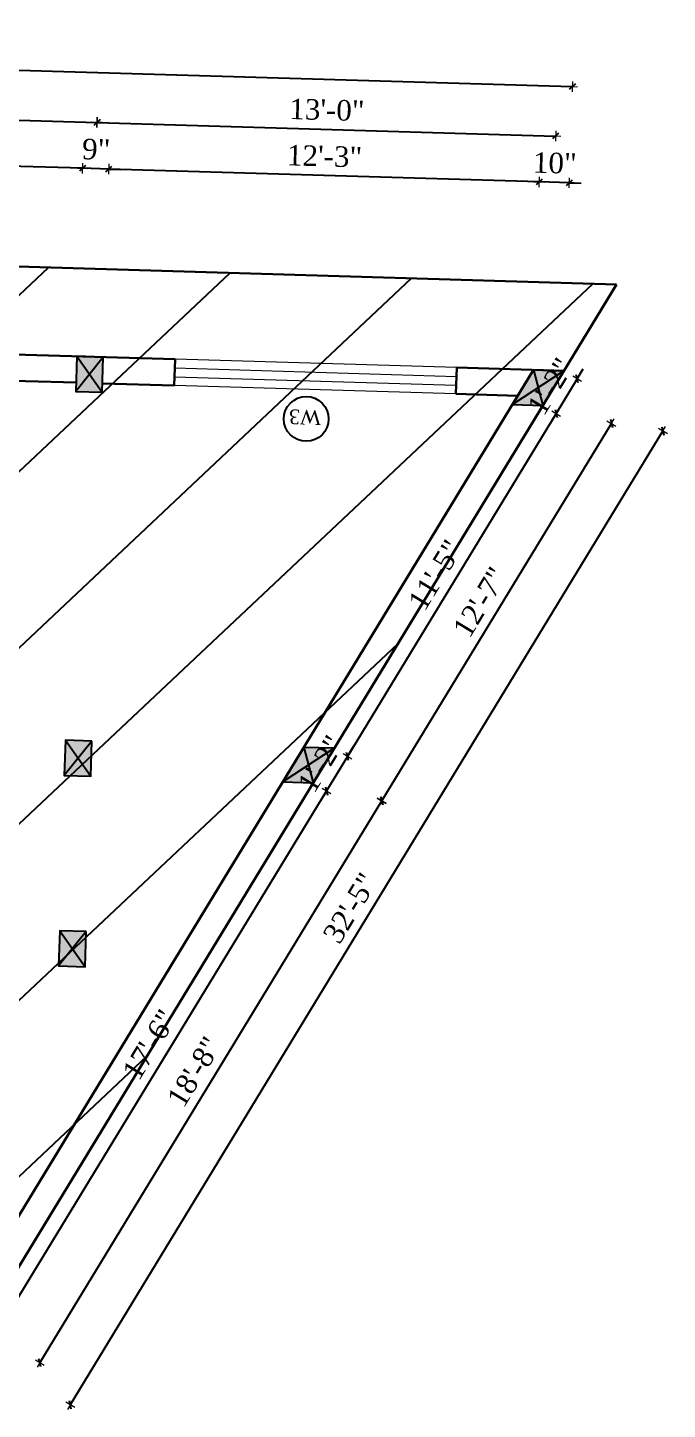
# Model space of a CAD drawing. Header units: inches. Extents: x 4069 to 291496, y -47643 to 12535.
# Drawn here: x 141950.1 to 142168.1, y -20660.1 to -20188.9 of the extents above; entities that cross this region are included whole.
import ezdxf

# ---------------------------------------------------------------- set-up
doc = ezdxf.new("R2010")
doc.units = ezdxf.units.IN
doc.header["$LTSCALE"] = 5
doc.header["$MEASUREMENT"] = 0
for name, color, linetype, lineweight in [('A-WALL', 7, 'Continuous', 9), ('Dimension', 7, 'Continuous', 18), ('Dw', 2, 'Continuous', 18)]:
    doc.layers.add(name, color=color, linetype=linetype, lineweight=lineweight)
doc.layers.add('dim line', color=7, linetype='Continuous', lineweight=15, true_color=0xfab2b2)
doc.layers.add('TEXT', color=6, linetype='Continuous')
doc.layers.add('WALL', color=7, linetype='Continuous')
doc.styles.add('ordinary', font='times.ttf')
doc.dimstyles.new('Copy of 96', dxfattribs={"dimtxt": 7, "dimasz": 4, "dimexe": 0.5, "dimexo": 0.5, "dimgap": 3, "dimtad": 1, "dimdec": 1, "dimzin": 11, "dimdsep": 46, "dimlunit": 4, "dimtxsty": 'ordinary', "dimblk": 'OBLIQUE', "dimcen": 0.09, "dimse1": 1, "dimse2": 1, "dimclrt": 6, "dimazin": 0, "dimtfac": 1, "dimtdec": 1, "dimtix": 1, "dimtmove": 2, "dimatfit": 3, "dimldrblk": 'leader', "dimfxl": 0.5, "dimfxlon": 1, "dimtolj": 1, "dimtzin": 0, "dimarcsym": 0})

# ---------------------------------------------------------------- blocks, each defined once
blk = doc.blocks.new('c2a')
at = {"color": 1, "ltscale": 5}
for p, q in [((18091.63, 4625.76), (18084.82, 4613.76)), ((18101.98, 4625.76), (18091.63, 4625.76)), ((18095.17, 4613.76), (18101.98, 4625.76)), ((18084.82, 4613.76), (18095.17, 4613.76))]:
    blk.add_line(p, q, dxfattribs=at)
blk = doc.blocks.new('oblique')
at = {"color": 0, "lineweight": -2}
blk.add_line((0.25, 0.25), (-0.25, -0.25), dxfattribs=at)
at = {"layer": 'dim line', "lineweight": 9}
for p, q in [((-0.4375, 0), (0.4375, 0)), ((0, 0.4375), (0, -0.4375))]:
    blk.add_line(p, q, dxfattribs=at)
blk = doc.blocks.new('*D4223')
at = {"layer": 'A-WALL', "color": 0, "lineweight": -2, "ltscale": 50, "transparency": 16777216}
blk.add_line((141823.82, -20216.72), (141973.75, -20221.2), dxfattribs=at)
at = {"layer": 'Defpoints', "color": 0, "ltscale": 50, "transparency": 16777216}
for p in [(141973.75, -20221.2), (141821.44, -20296.61), (141971.37, -20301.09)]:
    blk.add_point(p, dxfattribs=at)
at = {"layer": 'A-WALL', "color": 0, "lineweight": -2, "ltscale": 50, "transparency": 16777216, "xscale": 4, "yscale": 4, "zscale": 4}
for p, rotation in [((141823.82, -20216.72), 178.2899854280954), ((141973.75, -20221.2), 358.2899854280954)]:
    blk.add_blockref('oblique', p, dxfattribs=dict(at, rotation=rotation))
at = {"layer": 'A-WALL', "color": 6, "ltscale": 50, "transparency": 16777216, "insert": (141898.98, -20212.4), "char_height": 7, "attachment_point": 5, "rotation": 358.29, "style": 'ordinary'}
blk.add_mtext('\\A1;12\'-6"', dxfattribs=at)
blk = doc.blocks.new('_OBLIQUE')
at = {"color": 0, "linetype": 'ByBlock'}
blk.add_line((-0.5, -0.5), (0.5, 0.5), dxfattribs=at)
blk = doc.blocks.new('leader')
at = {"layer": 'Dimension'}
for p, q in [((0, -4.33), (0, 4.33)), ((-4.42, 0), (4.42, 0))]:
    blk.add_line(p, q, dxfattribs=at)
blk = doc.blocks.new('*D4224')
at = {"layer": 'A-WALL', "color": 0, "lineweight": -2, "ltscale": 50, "transparency": 16777216}
blk.add_line((141973.75, -20221.2), (142130.01, -20225.86), dxfattribs=at)
at = {"layer": 'Defpoints', "color": 0, "ltscale": 50, "transparency": 16777216}
for p in [(142130.01, -20225.86), (141971.37, -20301.09), (142127.63, -20305.75)]:
    blk.add_point(p, dxfattribs=at)
at = {"layer": 'A-WALL', "color": 0, "lineweight": -2, "ltscale": 50, "transparency": 16777216, "xscale": 4, "yscale": 4, "zscale": 4}
for p, rotation in [((141973.75, -20221.2), 178.2899854280954), ((142130.01, -20225.86), 358.2899854280954)]:
    blk.add_blockref('oblique', p, dxfattribs=dict(at, rotation=rotation))
at = {"layer": 'A-WALL', "color": 6, "ltscale": 50, "transparency": 16777216, "insert": (142052.08, -20216.97), "char_height": 7, "attachment_point": 5, "rotation": 358.29, "style": 'ordinary'}
blk.add_mtext('\\A1;13\'-0"', dxfattribs=at)
blk = doc.blocks.new('*D4225')
at = {"layer": 'A-WALL', "color": 0, "lineweight": -2, "ltscale": 50, "transparency": 16777216}
blk.add_line((141562.95, -20191.9), (142135.69, -20209), dxfattribs=at)
at = {"layer": 'Defpoints', "color": 0, "ltscale": 50, "transparency": 16777216}
for p in [(142135.69, -20209), (141560.05, -20288.81), (142132.8, -20305.91)]:
    blk.add_point(p, dxfattribs=at)
at = {"layer": 'A-WALL', "color": 0, "lineweight": -2, "ltscale": 50, "transparency": 16777216, "xscale": 4, "yscale": 4, "zscale": 4}
for p, rotation in [((141562.95, -20191.9), 178.2899854280954), ((142135.69, -20209), 358.2899854280954)]:
    blk.add_blockref('oblique', p, dxfattribs=dict(at, rotation=rotation))
at = {"layer": 'A-WALL', "color": 6, "ltscale": 50, "transparency": 16777216, "insert": (141849.51, -20193.88), "char_height": 7, "attachment_point": 5, "rotation": 358.29, "style": 'ordinary'}
blk.add_mtext('\\A1;47\'-9"', dxfattribs=at)
blk = doc.blocks.new('*D4226')
at = {"layer": 'A-WALL', "color": 0, "lineweight": -2, "ltscale": 50, "transparency": 16777216}
for p, q in [((142137.36, -20308.68), (142139.44, -20305.27)), ((142137.36, -20308.68), (142130.19, -20320.47)), ((142130.19, -20320.47), (142128.12, -20323.89))]:
    blk.add_line(p, q, dxfattribs=at)
at = {"layer": 'Defpoints', "color": 0, "ltscale": 50, "transparency": 16777216}
for p in [(142132.8, -20305.91), (142125.63, -20317.7), (142130.19, -20320.47)]:
    blk.add_point(p, dxfattribs=at)
at = {"layer": 'A-WALL', "color": 0, "lineweight": -2, "ltscale": 50, "transparency": 16777216, "xscale": 4, "yscale": 4, "zscale": 4}
for p, rotation in [((142137.36, -20308.68), 238.7014709224726), ((142130.19, -20320.47), 58.70147092247258)]:
    blk.add_blockref('oblique', p, dxfattribs=dict(at, rotation=rotation))
at = {"layer": 'A-WALL', "color": 6, "ltscale": 50, "transparency": 16777216, "insert": (142128.22, -20311.2), "char_height": 7, "attachment_point": 5, "rotation": 58.7015, "style": 'ordinary'}
blk.add_mtext('\\A1;1\'-2"', dxfattribs=at)
blk = doc.blocks.new('*D4227')
at = {"layer": 'A-WALL', "color": 0, "lineweight": -2, "ltscale": 50, "transparency": 16777216}
blk.add_line((142130.19, -20320.47), (142059.1, -20437.41), dxfattribs=at)
at = {"layer": 'Defpoints', "color": 0, "ltscale": 50, "transparency": 16777216}
for p in [(142125.63, -20317.7), (142054.54, -20434.63), (142059.1, -20437.41)]:
    blk.add_point(p, dxfattribs=at)
at = {"layer": 'A-WALL', "color": 0, "lineweight": -2, "ltscale": 50, "transparency": 16777216, "xscale": 4, "yscale": 4, "zscale": 4}
for p, rotation in [((142130.19, -20320.47), 58.70147092372464), ((142059.1, -20437.41), 238.7014709237247)]:
    blk.add_blockref('oblique', p, dxfattribs=dict(at, rotation=rotation))
at = {"layer": 'A-WALL', "color": 6, "ltscale": 50, "transparency": 16777216, "insert": (142089.04, -20375.53), "char_height": 7, "attachment_point": 5, "rotation": 58.7015, "style": 'ordinary'}
blk.add_mtext('\\A1;11\'-5"', dxfattribs=at)
blk = doc.blocks.new('*D4228')
at = {"layer": 'A-WALL', "color": 0, "lineweight": -2, "ltscale": 50, "transparency": 16777216}
for p, q in [((142059.1, -20437.41), (142061.18, -20433.99)), ((142059.1, -20437.41), (142051.93, -20449.2)), ((142051.93, -20449.2), (142049.86, -20452.61))]:
    blk.add_line(p, q, dxfattribs=at)
at = {"layer": 'Defpoints', "color": 0, "ltscale": 50, "transparency": 16777216}
for p in [(142054.54, -20434.63), (142047.37, -20446.42), (142051.93, -20449.2)]:
    blk.add_point(p, dxfattribs=at)
at = {"layer": 'A-WALL', "color": 0, "lineweight": -2, "ltscale": 50, "transparency": 16777216, "xscale": 4, "yscale": 4, "zscale": 4}
for p, rotation in [((142059.1, -20437.41), 238.7014709237247), ((142051.93, -20449.2), 58.70147092372466)]:
    blk.add_blockref('oblique', p, dxfattribs=dict(at, rotation=rotation))
at = {"layer": 'A-WALL', "color": 6, "ltscale": 50, "transparency": 16777216, "insert": (142049.96, -20439.92), "char_height": 7, "attachment_point": 5, "rotation": 58.7015, "style": 'ordinary'}
blk.add_mtext('\\A1;1\'-2"', dxfattribs=at)
blk = doc.blocks.new('*D4229')
at = {"layer": 'A-WALL', "color": 0, "lineweight": -2, "ltscale": 50, "transparency": 16777216}
blk.add_line((142051.93, -20449.2), (141942.61, -20629.01), dxfattribs=at)
at = {"layer": 'Defpoints', "color": 0, "ltscale": 50, "transparency": 16777216}
for p in [(142047.37, -20446.42), (141938.04, -20626.24), (141942.61, -20629.01)]:
    blk.add_point(p, dxfattribs=at)
at = {"layer": 'A-WALL', "color": 0, "lineweight": -2, "ltscale": 50, "transparency": 16777216, "xscale": 4, "yscale": 4, "zscale": 4}
for p, rotation in [((142051.93, -20449.2), 58.70147092372464), ((141942.61, -20629.01), 238.7014709237247)]:
    blk.add_blockref('oblique', p, dxfattribs=dict(at, rotation=rotation))
at = {"layer": 'A-WALL', "color": 6, "ltscale": 50, "transparency": 16777216, "insert": (141991.66, -20535.69), "char_height": 7, "attachment_point": 5, "rotation": 58.7015, "style": 'ordinary'}
blk.add_mtext('\\A1;17\'-6"', dxfattribs=at)
blk = doc.blocks.new('*D4231')
at = {"layer": 'A-WALL', "color": 0, "lineweight": -2, "ltscale": 50, "transparency": 16777216}
blk.add_line((141954.24, -20644.16), (142070.74, -20452.55), dxfattribs=at)
at = {"layer": 'Defpoints', "color": 0, "ltscale": 50, "transparency": 16777216}
for p in [(142050.95, -20440.53), (142070.74, -20452.55), (141934.46, -20632.13)]:
    blk.add_point(p, dxfattribs=at)
at = {"layer": 'A-WALL', "color": 0, "lineweight": -2, "ltscale": 50, "transparency": 16777216, "xscale": 4, "yscale": 4, "zscale": 4}
for p, rotation in [((142070.74, -20452.55), 58.70147092241027), ((141954.24, -20644.16), 238.7014709224103)]:
    blk.add_blockref('oblique', p, dxfattribs=dict(at, rotation=rotation))
at = {"layer": 'A-WALL', "color": 6, "ltscale": 50, "transparency": 16777216, "insert": (142006.88, -20544.95), "char_height": 7, "attachment_point": 5, "rotation": 58.7015, "style": 'ordinary'}
blk.add_mtext('\\A1;18\'-8"', dxfattribs=at)
blk = doc.blocks.new('*D4232')
at = {"layer": 'A-WALL', "color": 0, "lineweight": -2, "ltscale": 50, "transparency": 16777216}
blk.add_line((142070.74, -20452.55), (142149, -20323.83), dxfattribs=at)
at = {"layer": 'Defpoints', "color": 0, "ltscale": 50, "transparency": 16777216}
for p in [(142129.21, -20311.8), (142149, -20323.83), (142050.95, -20440.53)]:
    blk.add_point(p, dxfattribs=at)
at = {"layer": 'A-WALL', "color": 0, "lineweight": -2, "ltscale": 50, "transparency": 16777216, "xscale": 4, "yscale": 4, "zscale": 4}
for p, rotation in [((142149, -20323.83), 58.70147092372466), ((142070.74, -20452.55), 238.7014709237247)]:
    blk.add_blockref('oblique', p, dxfattribs=dict(at, rotation=rotation))
at = {"layer": 'A-WALL', "color": 6, "ltscale": 50, "transparency": 16777216, "insert": (142104.25, -20384.78), "char_height": 7, "attachment_point": 5, "rotation": 58.7015, "style": 'ordinary'}
blk.add_mtext('\\A1;12\'-7"', dxfattribs=at)
blk = doc.blocks.new('*D4166')
at = {"layer": 'A-WALL', "color": 0, "lineweight": -2, "ltscale": 50, "transparency": 16777216}
blk.add_line((142166.57, -20326.44), (141964.65, -20658.57), dxfattribs=at)
at = {"layer": 'Defpoints', "color": 0, "ltscale": 50, "transparency": 16777216}
for p in [(142132.8, -20305.91), (141930.88, -20638.03), (141964.65, -20658.57)]:
    blk.add_point(p, dxfattribs=at)
at = {"layer": 'A-WALL', "color": 0, "lineweight": -2, "ltscale": 50, "transparency": 16777216, "xscale": 4, "yscale": 4, "zscale": 4}
for p, rotation in [((142166.57, -20326.44), 58.70147092240713), ((141964.65, -20658.57), 238.7014709224071)]:
    blk.add_blockref('oblique', p, dxfattribs=dict(at, rotation=rotation))
at = {"layer": 'A-WALL', "color": 6, "ltscale": 50, "transparency": 16777216, "insert": (142060.01, -20489.1), "char_height": 7, "attachment_point": 5, "rotation": 58.7015, "style": 'ordinary'}
blk.add_mtext('\\A1;32\'-5"', dxfattribs=at)
blk = doc.blocks.new('*D4178')
at = {"layer": 'A-WALL', "color": 0, "lineweight": -2, "ltscale": 50, "transparency": 16777216}
for p, q in [((142124.37, -20241.5), (142120.37, -20241.38)), ((142134.71, -20241.81), (142124.37, -20241.5)), ((142134.71, -20241.81), (142138.71, -20241.93))]:
    blk.add_line(p, q, dxfattribs=at)
at = {"layer": 'Defpoints', "color": 0, "ltscale": 50, "transparency": 16777216}
for p in [(142124.37, -20241.5), (142122.45, -20305.6), (142132.8, -20305.91)]:
    blk.add_point(p, dxfattribs=at)
at = {"layer": 'A-WALL', "color": 0, "lineweight": -2, "ltscale": 50, "transparency": 16777216, "xscale": 4, "yscale": 4, "zscale": 4}
for p, rotation in [((142124.37, -20241.5), 358.2899854280954), ((142134.71, -20241.81), 178.2899854280954)]:
    blk.add_blockref('oblique', p, dxfattribs=dict(at, rotation=rotation))
at = {"layer": 'A-WALL', "color": 6, "ltscale": 50, "transparency": 16777216, "insert": (142129.73, -20235.1), "char_height": 7, "attachment_point": 5, "rotation": 358.29, "style": 'ordinary'}
blk.add_mtext('\\A1;10"', dxfattribs=at)
blk = doc.blocks.new('*D4179')
at = {"layer": 'A-WALL', "color": 0, "lineweight": -2, "ltscale": 50, "transparency": 16777216}
blk.add_line((142124.37, -20241.5), (141977.78, -20237.12), dxfattribs=at)
at = {"layer": 'Defpoints', "color": 0, "ltscale": 50, "transparency": 16777216}
for p in [(141977.78, -20237.12), (141975.87, -20301.22), (142122.45, -20305.6)]:
    blk.add_point(p, dxfattribs=at)
at = {"layer": 'A-WALL', "color": 0, "lineweight": -2, "ltscale": 50, "transparency": 16777216, "xscale": 4, "yscale": 4, "zscale": 4}
for p, rotation in [((141977.78, -20237.12), 178.2899854280954), ((142124.37, -20241.5), 358.2899854280954)]:
    blk.add_blockref('oblique', p, dxfattribs=dict(at, rotation=rotation))
at = {"layer": 'A-WALL', "color": 6, "ltscale": 50, "transparency": 16777216, "insert": (142051.27, -20232.76), "char_height": 7, "attachment_point": 5, "rotation": 358.29, "style": 'ordinary'}
blk.add_mtext('\\A1;12\'-3"', dxfattribs=at)
blk = doc.blocks.new('*D4180')
at = {"layer": 'A-WALL', "color": 0, "lineweight": -2, "ltscale": 50, "transparency": 16777216}
for p, q in [((141968.79, -20236.86), (141964.79, -20236.74)), ((141977.78, -20237.12), (141968.79, -20236.86)), ((141977.78, -20237.12), (141981.78, -20237.24))]:
    blk.add_line(p, q, dxfattribs=at)
at = {"layer": 'Defpoints', "color": 0, "ltscale": 50, "transparency": 16777216}
for p in [(141968.79, -20236.86), (141966.87, -20300.95), (141975.87, -20301.22)]:
    blk.add_point(p, dxfattribs=at)
at = {"layer": 'A-WALL', "color": 0, "lineweight": -2, "ltscale": 50, "transparency": 16777216, "xscale": 4, "yscale": 4, "zscale": 4}
for p, rotation in [((141968.79, -20236.86), 358.2899854280954), ((141977.78, -20237.12), 178.2899854280954)]:
    blk.add_blockref('oblique', p, dxfattribs=dict(at, rotation=rotation))
at = {"layer": 'A-WALL', "color": 6, "ltscale": 50, "transparency": 16777216, "insert": (141973.48, -20230.42), "char_height": 7, "attachment_point": 5, "rotation": 358.29, "style": 'ordinary'}
blk.add_mtext('\\A1;9"', dxfattribs=at)
blk = doc.blocks.new('*D4181')
at = {"layer": 'A-WALL', "color": 0, "lineweight": -2, "ltscale": 50, "transparency": 16777216}
blk.add_line((141968.79, -20236.86), (141827.85, -20232.65), dxfattribs=at)
at = {"layer": 'Defpoints', "color": 0, "ltscale": 50, "transparency": 16777216}
for p in [(141827.85, -20232.65), (141825.93, -20296.75), (141966.87, -20300.95)]:
    blk.add_point(p, dxfattribs=at)
at = {"layer": 'A-WALL', "color": 0, "lineweight": -2, "ltscale": 50, "transparency": 16777216, "xscale": 4, "yscale": 4, "zscale": 4}
for p, rotation in [((141827.85, -20232.65), 178.2899854280954), ((141968.79, -20236.86), 358.2899854280954)]:
    blk.add_blockref('oblique', p, dxfattribs=dict(at, rotation=rotation))
at = {"layer": 'A-WALL', "color": 6, "ltscale": 50, "transparency": 16777216, "insert": (141898.51, -20228.18), "char_height": 7, "attachment_point": 5, "rotation": 358.29, "style": 'ordinary'}
blk.add_mtext('\\A1;11\'-9"', dxfattribs=at)

msp = doc.modelspace()

# ---------------------------------------------------------------- hatches: boundary and pattern name
at = {"layer": 'WALL', "linetype": 'ByBlock', "ltscale": 5, "true_color": 0xf8991e}
h = msp.add_hatch(dxfattribs=at)
h.set_pattern_fill('ANSI31', color=30, scale=350, angle=178.2899854)
h.set_pattern_definition([(223.29, (149345.914, -23107.454), (29.99899, -31.8453), [])])
h.paths.add_polyline_path([(142150.71991, -20276.42987), (141920.12272, -20655.71754), (141551.61827, -20644.71612), (141560.94825, -20258.82268)])
h = msp.add_hatch(color=30, dxfattribs=at)
h.dxf.hatch_style = 1
h.paths.add_polyline_path([(141971.19081, -20307.0862), (141975.86785, -20301.22316), (141966.87186, -20300.95459)])
h.paths.add_polyline_path([(141966.87186, -20300.95459), (141966.51376, -20312.94924), (141971.19081, -20307.0862)])
h.paths.add_polyline_path([(141971.19081, -20307.0862), (141966.51376, -20312.94924), (141975.50976, -20313.21781)])
h.paths.add_polyline_path([(141975.50976, -20313.21781), (141975.86785, -20301.22316), (141971.19081, -20307.0862)])
h = msp.add_hatch(color=30, dxfattribs=at)
h.dxf.hatch_style = 1
h.paths.add_polyline_path([(142124.04091, -20311.64943), (142122.4528, -20305.59934), (142115.28397, -20317.39067)])
h.paths.add_polyline_path([(142124.04091, -20311.64943), (142115.28397, -20317.39067), (142125.62902, -20317.69951)])
h.paths.add_polyline_path([(142125.62902, -20317.69951), (142132.79784, -20305.90818), (142124.04091, -20311.64943)])
h.paths.add_polyline_path([(142124.04091, -20311.64943), (142132.79784, -20305.90818), (142122.4528, -20305.59934)])
h = msp.add_hatch(color=30, dxfattribs=at)
h.dxf.hatch_style = 1
h.paths.add_polyline_path([(141967.28164, -20438.02786), (141971.95868, -20432.16482), (141962.96269, -20431.89625)])
h.paths.add_polyline_path([(141962.96269, -20431.89625), (141962.6046, -20443.8909), (141967.28164, -20438.02786)])
h.paths.add_polyline_path([(141967.28164, -20438.02786), (141962.6046, -20443.8909), (141971.60059, -20444.15947)])
h.paths.add_polyline_path([(141971.60059, -20444.15947), (141971.95868, -20432.16482), (141967.28164, -20438.02786)])
h = msp.add_hatch(color=30, dxfattribs=at)
h.dxf.hatch_style = 1
h.paths.add_polyline_path([(142045.78124, -20440.37141), (142044.19313, -20434.32132), (142037.02431, -20446.11265)])
h.paths.add_polyline_path([(142045.78124, -20440.37141), (142037.02431, -20446.11265), (142047.36935, -20446.42149)])
h.paths.add_polyline_path([(142047.36935, -20446.42149), (142054.53818, -20434.63017), (142045.78124, -20440.37141)])
h.paths.add_polyline_path([(142045.78124, -20440.37141), (142054.53818, -20434.63017), (142044.19313, -20434.32132)])
h = msp.add_hatch(color=30, dxfattribs=at)
h.dxf.hatch_style = 1
h.paths.add_polyline_path([(141965.34198, -20502.99891), (141970.01902, -20497.13587), (141961.02303, -20496.8673)])
h.paths.add_polyline_path([(141961.02303, -20496.8673), (141960.66494, -20508.86196), (141965.34198, -20502.99891)])
h.paths.add_polyline_path([(141965.34198, -20502.99891), (141960.66494, -20508.86196), (141969.66093, -20509.13053)])
h.paths.add_polyline_path([(141969.66093, -20509.13053), (141970.01902, -20497.13587), (141965.34198, -20502.99891)])

# ---------------------------------------------------------------- linework, layer by layer
at = {"color": 1, "ltscale": 5}
for p, q in [((141975.86785, -20301.22316), (141966.51376, -20312.94924)), ((141966.87186, -20300.95459), (141975.50976, -20313.21781)), ((142132.79784, -20305.90818), (142115.28397, -20317.39067)), ((142122.4528, -20305.59934), (142125.62902, -20317.69951)), ((141971.95868, -20432.16482), (141962.6046, -20443.8909)), ((141962.96269, -20431.89625), (141971.60059, -20444.15947)), ((142044.19313, -20434.32132), (142047.36935, -20446.42149)), ((142054.53818, -20434.63017), (142037.02431, -20446.11265)), ((141970.01902, -20497.13587), (141960.66494, -20508.86196)), ((141961.02303, -20496.8673), (141969.66093, -20509.13053))]:
    msp.add_line(p, q, dxfattribs=at)
at = {"layer": 'A-WALL', "lineweight": 30}
for p, q in [((142150.71991, -20276.42987), (141560.76382, -20258.81717)), ((142150.71991, -20276.42987), (141920.12272, -20655.71754)), ((142000.35685, -20301.95426), (141945.38135, -20300.313)), ((142000.35685, -20301.95426), (142000.08828, -20310.95025)), ((142122.4528, -20305.59934), (141920.53091, -20637.72171)), ((142096.3141, -20304.81899), (142096.04553, -20313.81498)), ((142132.79784, -20305.90818), (142096.3141, -20304.81899)), ((141966.60329, -20309.95058), (141945.11278, -20309.309)), ((142000.08828, -20310.95025), (141975.59928, -20310.21915)), ((142117.07618, -20314.44284), (142096.04553, -20313.81498))]:
    msp.add_line(p, q, dxfattribs=at)
at = {"layer": 'Dw', "color": 3}
for p, q in [((142096.3141, -20304.81899), (142000.35685, -20301.95426)), ((142000.26733, -20304.95292), (142096.22458, -20307.81765)), ((142096.04553, -20313.81498), (142000.08828, -20310.95025)), ((142000.17781, -20307.95159), (142096.13505, -20310.81632))]:
    msp.add_line(p, q, dxfattribs=at)
at = {"layer": 'TEXT'}
msp.add_circle((142045.0219, -20322.32068), 7.64038, dxfattribs=at)
at = {"layer": 'WALL', "color": 2, "linetype": 'ByBlock', "ltscale": 5}
for points in [[(141975.86785, -20301.22316), (141966.87186, -20300.95459), (141966.51376, -20312.94924), (141975.50976, -20313.21781)], [(142132.79784, -20305.90818), (142122.4528, -20305.59934), (142115.28397, -20317.39067), (142125.62902, -20317.69951)], [(141971.95868, -20432.16482), (141962.96269, -20431.89625), (141962.6046, -20443.8909), (141971.60059, -20444.15947)], [(142054.53818, -20434.63017), (142044.19313, -20434.32132), (142037.02431, -20446.11265), (142047.36935, -20446.42149)], [(141970.01902, -20497.13587), (141961.02303, -20496.8673), (141960.66494, -20508.86196), (141969.66093, -20509.13053)]]:
    msp.add_lwpolyline(points, close=True, dxfattribs=at)

# ---------------------------------------------------------------- block references
at = {"layer": 'WALL', "color": 2, "linetype": 'ByBlock', "ltscale": 5, "rotation": 178.2899854281387}
for p in [(160347.24214, -16233.87196), (160268.98247, -16362.59394)]:
    msp.add_blockref('c2a', p, dxfattribs=at)

# ---------------------------------------------------------------- texts
at = {"layer": 'TEXT', "style": 'ordinary'}
msp.add_text('W3', height=5, rotation=178.2903735, dxfattribs=at).set_placement((142050.14409, -20319.40811))

# ---------------------------------------------------------------- dimensions: what is measured, and where the dimension line sits
at = {"layer": 'A-WALL', "ltscale": 50}
for base, p1, p2, angle, picture, middle in [((142135.69101, -20208.99864), (141560.05302, -20288.80932), (142132.79784, -20305.90818), 178.2899854, '*D4225', (141849.51467, -20193.88148)), ((141973.75497, -20221.19695), (141821.43665, -20296.61273), (141971.36985, -20301.08887), 178.2899854, '*D4223', (141898.98414, -20212.40124)), ((142130.01043, -20225.86184), (141971.36985, -20301.08887), (142127.62532, -20305.75376), 178.2899854, '*D4224', (142052.07847, -20216.97176)), ((141827.84826, -20232.64872), (141966.87186, -20300.95459), (141825.93465, -20296.74701), 178.2899854, '*D4181', (141898.51293, -20228.18478)), ((141968.78546, -20236.8563), (141975.86785, -20301.22316), (141966.87186, -20300.95459), 178.2899854, '*D4180', (141973.47953, -20230.42285)), ((141977.78145, -20237.12487), (142122.4528, -20305.59934), (141975.86785, -20301.22316), 178.2899854, '*D4179', (142051.2697, -20232.75532)), ((142124.3664, -20241.50105), (142132.79784, -20305.90818), (142122.4528, -20305.59934), 178.2899854, '*D4178', (142129.7347, -20235.09783)), ((142148.99521, -20323.83066), (142050.95377, -20440.52583), (142129.21343, -20311.80385), 238.7014709, '*D4232', (142104.25094, -20384.77822)), ((142059.1027, -20437.40528), (142125.62902, -20317.69951), (142054.53818, -20434.63017), 58.7014709, '*D4227', (142089.04231, -20375.53176)), ((142051.93388, -20449.19661), (142054.53818, -20434.63017), (142047.36935, -20446.42149), 58.7014709, '*D4228', (142049.96422, -20439.92421)), ((141942.60931, -20629.01434), (142047.36935, -20446.42149), (141938.04478, -20626.23922), 58.7014709, '*D4229', (141991.65715, -20535.69203))]:
    dim = msp.add_linear_dim(base=base, p1=p1, p2=p2, angle=angle, dimstyle='Copy of 96', override={"dimdec": 0, "dimblk": 'oblique', "dimtdec": 0, "dimarcsym": 1}, dxfattribs=at)
    dim.commit()
    dim.dimension.update_dxf_attribs({"geometry": picture, "text_midpoint": middle})
for p1, p2, distance, picture, middle in [((142132.79784, -20305.90818), (142125.62902, -20317.69951), 5.34192, '*D4226', (142128.22389, -20311.20223)), ((142132.79784, -20305.90818), (141930.87596, -20638.03055), 39.52759, '*D4166', (142060.00631, -20489.09565)), ((141934.46037, -20632.13489), (142050.95377, -20440.52583), -23.15088, '*D4231', (142006.88303, -20544.94898))]:
    dim = msp.add_aligned_dim(p1=p1, p2=p2, distance=distance, dimstyle='Copy of 96', override={"dimdec": 0, "dimblk": 'oblique', "dimtdec": 0, "dimarcsym": 1}, dxfattribs=at)
    dim.commit()
    dim.dimension.update_dxf_attribs({"geometry": picture, "text_midpoint": middle})

doc.saveas('drawing.dxf')
